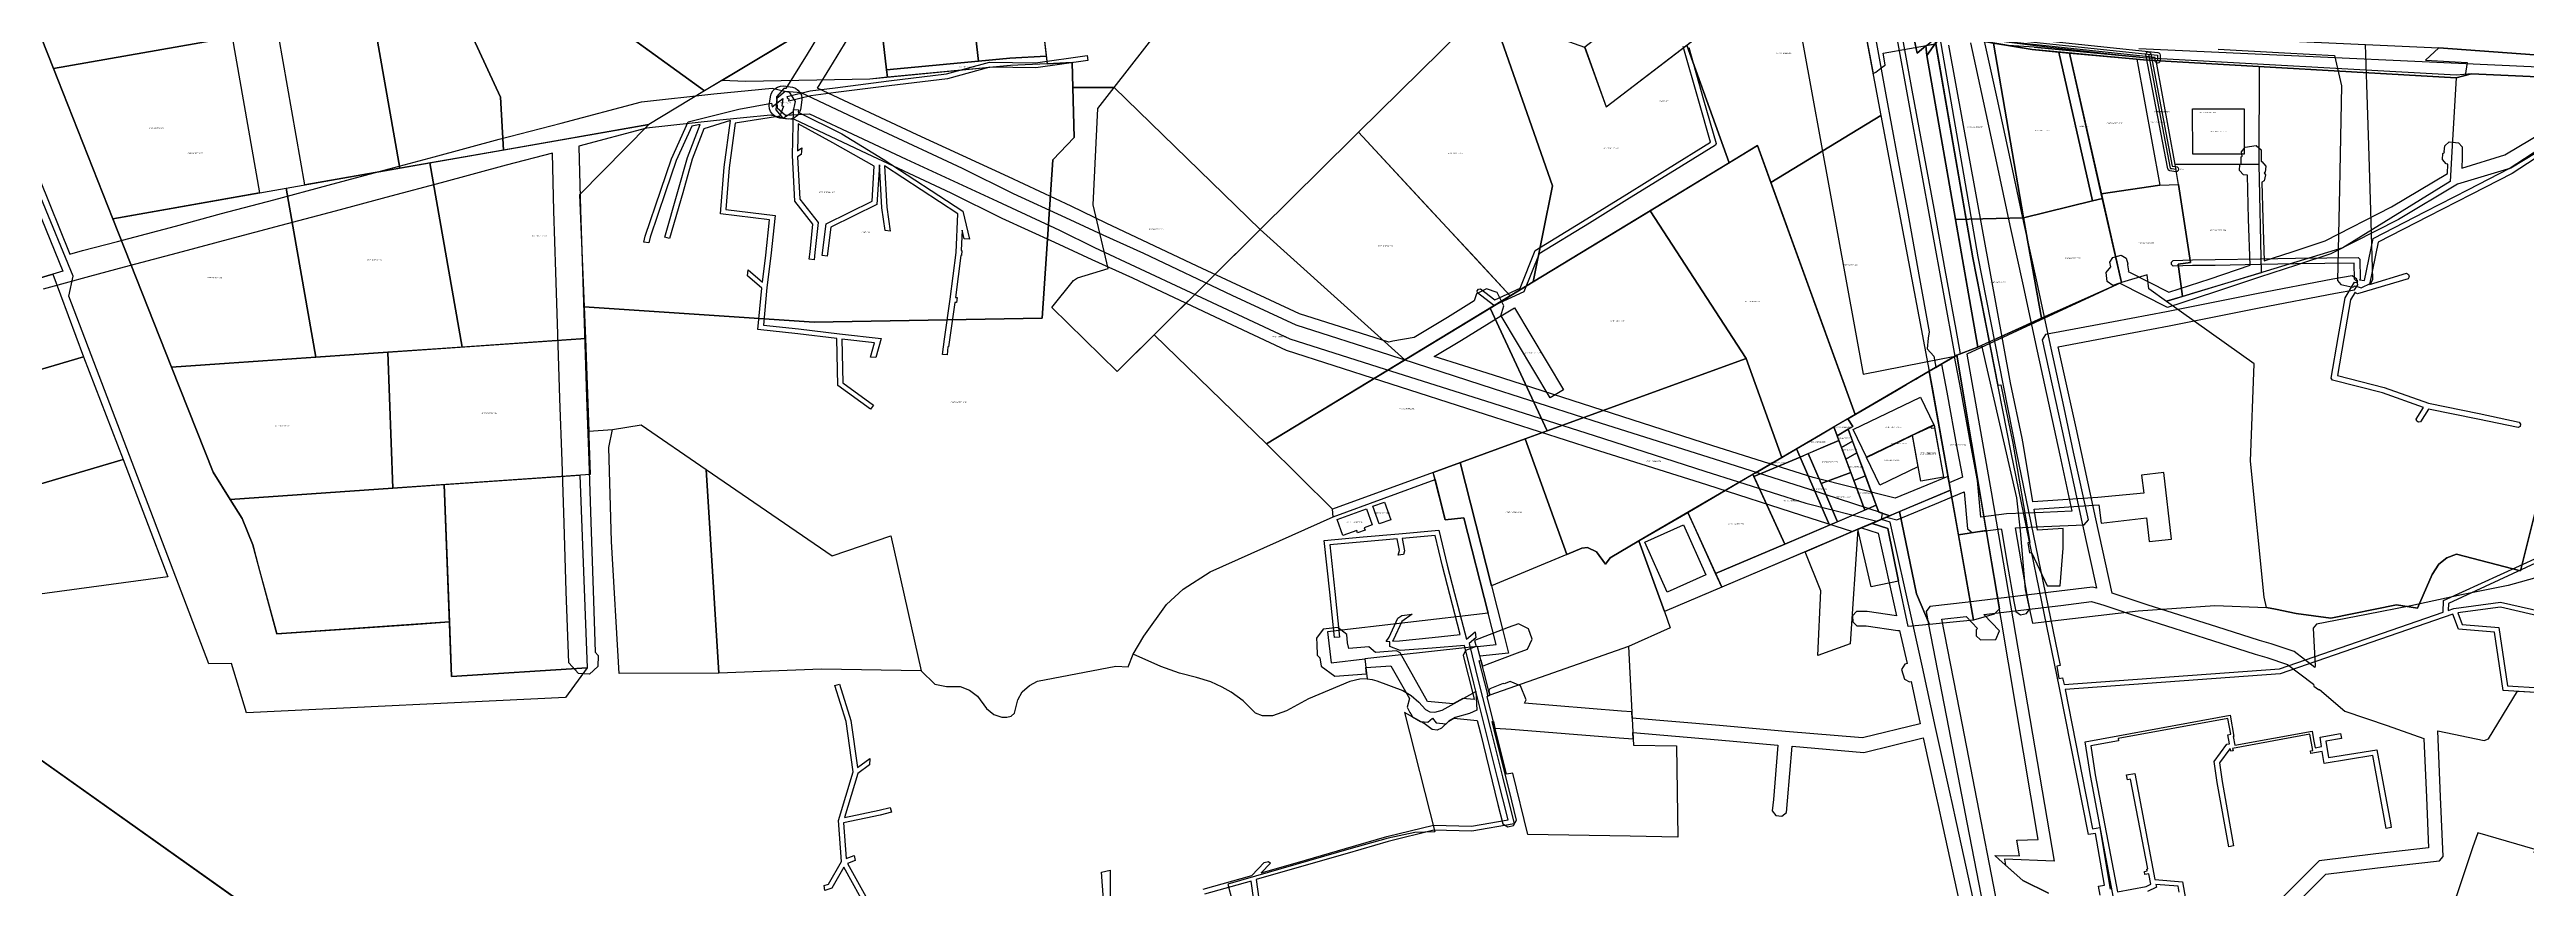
# Model space of a CAD drawing. Extents: x 896 to 2274771, y 652 to 548028.
# Drawn here: x 2232890 to 2234870, y 432565 to 433235 of the extents above; entities that cross this region are included whole.
import ezdxf
from ezdxf.enums import TextEntityAlignment as Align

# ---------------------------------------------------------------- set-up
doc = ezdxf.new("R2010")
doc.units = 0
doc.header["$MEASUREMENT"] = 0
for name, color, linetype in [('B', 254, 'CONTINUOUS'), ('C', 134, 'CONTINUOUS'), ('D', 1, 'CONTINUOUS'), ('INHABITED', 14, 'CONTINUOUS'), ('LABELS', 254, 'CONTINUOUS'), ('P', 94, 'CONTINUOUS'), ('T', 1, 'CONTINUOUS'), ('Z', 30, 'CONTINUOUS')]:
    doc.layers.add(name, color=color, linetype=linetype)

msp = doc.modelspace()

# ---------------------------------------------------------------- linework, layer by layer
at = {"layer": 'B', "linetype": 'Continuous'}
msp.add_lwpolyline([(2234799.76, 433236.63), (2234789.06, 433226.76), (2234822.31, 433224.94), (2234820.83, 433214.57), (2234813.53, 433212.57), (2234810.41, 433158.23), (2234808.77, 433129.84), (2234723.12, 433076.61), (2234582.04, 433033.94), (2234568.02, 433043.94), (2234566.62, 433055.26), (2234546.03, 433049.13), (2234422.47, 432991.62), (2234441.82, 432881.7), (2234492.31, 432586.35), (2234452.64, 432587.86), (2234453.42, 432583.24), (2234467.19, 432571.01), (2234487.8, 432560.89)], dxfattribs=at)
at = {"layer": 'C', "linetype": 'Continuous'}
msp.add_lwpolyline([(2233345.27, 432736.39), (2233339.03, 432841.92), (2233336.94, 432917.2), (2233340.07, 432931.59), (2233362.97, 432935.1), (2233414.7, 432899.62), (2233424.88, 432736.78)], close=True, dxfattribs=at)
at = {"layer": 'D', "linetype": 'Continuous'}
for points in [[(2234603.04, 433151.58), (2234602.95, 433187.8), (2234644.15, 433187.92), (2234644.23, 433151.67)], [(2234050.31, 433022.4), (2234060.99, 433028.79), (2234100.21, 432963.18), (2234089.53, 432956.8)], [(2234331.68, 432931.5), (2234385.53, 432957.28), (2234396.11, 432935.18), (2234342.26, 432909.4)], [(2234342.36, 432909.2), (2234378.79, 432926.72), (2234383.31, 432901.71), (2234352.97, 432887.12)], [(2234379.09, 432926.87), (2234396.3, 432935.03), (2234403.72, 432893.44), (2234385.64, 432890.22)], [(2234379.09, 432926.87), (2234393.62, 432933.76), (2234393.86, 432932.43), (2234396.67, 432932.93), (2234403.72, 432893.44), (2234385.64, 432890.22)], [(2233919.14, 432859.52), (2233942.67, 432867.97), (2233947.22, 432855.31), (2233940.8, 432853.01), (2233941.48, 432851.13), (2233935.55, 432849), (2233934.87, 432850.88), (2233923.69, 432846.86)], [(2233947.67, 432870.07), (2233957.08, 432873.44), (2233962.15, 432859.32), (2233952.73, 432855.95)], [(2234164.97, 432841.45), (2234195.94, 432855.4), (2234213.98, 432815.35), (2234183.01, 432801.4)]]:
    msp.add_lwpolyline(points, close=True, dxfattribs=at)
at = {"layer": 'INHABITED', "linetype": 'Continuous'}
for points in [[(2234375.49, 433266.02), (2234382.72, 433232.3), (2234389.78, 433238.13), (2234390.62, 433230.56), (2234431.15, 432997.43), (2234414.49, 432990.93), (2234392.45, 432978.04), (2234409.35, 432883.07), (2234335.47, 432851.7), (2234293.34, 432833.82), (2234256.63, 432818.25), (2234180.74, 432786.03), (2234185.46, 432772.99), (2234152.01, 432758.14), (2234155.92, 432679.11), (2234190.3, 432678.47), (2234191.6, 432605.53), (2234153.34, 432606.25), (2234071.47, 432607.78), (2234059.63, 432656.61), (2234054.43, 432655.83), (2234039.07, 432718.04), (2234041.23, 432719.07), (2234031.32, 432758.05), (2234021.29, 432756.93), (2233941.41, 432748.02), (2233943.17, 432732.25), (2233947.13, 432731.69), (2233950.97, 432730.59), (2233971.55, 432722.85), (2233978.4, 432718.73), (2233984.38, 432713.44), (2233989.83, 432707.58), (2233993.34, 432705.77), (2233997.31, 432705.54), (2234003.06, 432707.18), (2234030.14, 432722.13), (2234030.93, 432707.18), (2234025.07, 432704.52), (2234013.55, 432701.17), (2234008.32, 432698.26), (2234002.66, 432692.65), (2233998.99, 432691.16), (2233995.08, 432691.76), (2233988.7, 432696.51), (2233973.05, 432705.23), (2233997.17, 432609.93), (2233981.34, 432609.42), (2233959.94, 432604.65), (2233928.61, 432596.06), (2233831.7, 432567.9), (2233835.21, 432554.79)], [(2234948.89, 433225.7), (2234799.77, 433236.63)]]:
    msp.add_lwpolyline(points, dxfattribs=at)
at = {"layer": 'P', "linetype": 'Continuous'}
for points in [[(2234309.08, 433380.26), (2234253.89, 433342.7), (2234117.02, 433237.04), (2234134.12, 433189.45), (2234318.36, 433330.58)], [(2233416.02, 433373.3), (2233449.8, 433349.04), (2233453.78, 433346.2), (2233493.03, 433359.79), (2233525.24, 433261.11), (2233495.69, 433251.67), (2233413.6, 433202.21), (2233366.33, 433236.47), (2233334.33, 433259.66), (2233394.45, 433341.44)], [(2232893.03, 433220.07), (2232849.47, 433330.09), (2232950.92, 433337.13), (2233018.94, 433341.84), (2233035.93, 433245.17)], [(2233094.08, 433127.01), (2233055.88, 433344.41), (2233133.2, 433349.76), (2233169.99, 433140.34)], [(2233133.2, 433349.76), (2233203.32, 433354.63), (2233230.18, 433335.14), (2233211.71, 433280.99), (2233250.34, 433197.15), (2233252.79, 433154.88), (2233169.99, 433140.34)], [(2233745.09, 433340.07), (2233685.66, 433302.35), (2233679.91, 433288.42), (2233687.32, 433223.9), (2233707.47, 433224.89), (2233707.95, 433204.9), (2233740.96, 433204.95), (2233788.06, 433265.35), (2233799.01, 433272.07)], [(2233230.18, 433335.14), (2233249.12, 433321.42), (2233413.6, 433202.21), (2233368.89, 433175.27), (2233252.79, 433154.88), (2233250.34, 433197.15), (2233211.71, 433280.99)], [(2233624.73, 433292.88), (2233661.06, 433304.49), (2233697.3, 433330.24), (2233699.61, 433311.21), (2233685.66, 433302.35), (2233679.91, 433288.42), (2233686.64, 433229.86), (2233657.47, 433228.45), (2233632.4, 433226.07)], [(2234198.55, 433238.81), (2234318.37, 433330.57), (2234324.97, 433335.64), (2234353.87, 433182.49), (2234265.84, 433129.01), (2234255.16, 433158.49), (2234232.59, 433144.79)], [(2233553.1, 433270), (2233598.18, 433284.4), (2233624.73, 433292.88), (2233632.4, 433226.07), (2233558.94, 433219.08)], [(2233427.42, 433210.54), (2233495.69, 433251.67), (2233541.17, 433266.19), (2233553.1, 433270), (2233558.94, 433219.08), (2233559.64, 433213.05), (2233545.7, 433211.71), (2233446.59, 433209.76)], [(2233936.19, 433169.11), (2234034.98, 433266.35), (2234043.44, 433263.32), (2234091.17, 433126.41), (2234075.76, 433049.51), (2234057.55, 433038.45), (2234029.46, 433068.67), (2233992.32, 433108.68)], [(2234043.44, 433263.32), (2234117.01, 433237.04), (2234134.12, 433189.45), (2234198.55, 433238.81), (2234232.59, 433144.79), (2234075.76, 433049.51), (2234091.17, 433126.41)], [(2232940.55, 433100.04), (2232893.03, 433220.07), (2233035.93, 433245.17), (2233057.8, 433120.64)], [(2234390.2, 433238.47), (2234402.02, 433248.22), (2234475.18, 433238.83), (2234560.41, 433229.23), (2234476.28, 433237.1), (2234455.8, 433238.42), (2234402.56, 433247.43), (2234397.08, 433239.68)], [(2234390.62, 433230.56), (2234402.56, 433247.43), (2234443.91, 433240.43), (2234467.81, 433100.69), (2234413.43, 433099.43)], [(2233427.42, 433210.54), (2233413.6, 433202.21), (2233368.89, 433175.27), (2233313.45, 433119.01), (2233317.25, 433029.67), (2233501.08, 433017.2), (2233683.41, 433020.49), (2233691.99, 433147.19), (2233708.91, 433164.84), (2233707.95, 433204.9), (2233707.47, 433224.89), (2233687.32, 433223.9), (2233657.98, 433222.47), (2233545.7, 433211.71), (2233446.59, 433209.76)], [(2233559.64, 433213.05), (2233558.94, 433219.08), (2233632.4, 433226.07), (2233657.47, 433228.45), (2233686.64, 433229.86), (2233687.32, 433223.9), (2233657.98, 433222.47)], [(2234443.91, 433240.43), (2234474.76, 433235.21), (2234496.07, 433233.24), (2234523.02, 433114.29), (2234467.81, 433100.69)], [(2234496.07, 433233.24), (2234504.45, 433232.47), (2234530.81, 433116.21), (2234523.02, 433114.29)], [(2234504.45, 433232.47), (2234558.36, 433227.51), (2234576.66, 433126.92), (2234529.96, 433120.01)], [(2234558.36, 433227.51), (2234576.66, 433126.92), (2234591.54, 433127.27), (2234589.8, 433138.46), (2234588.9, 433143.45), (2234573.81, 433226.4), (2234571.86, 433226.51), (2234563.74, 433227.01)], [(2234573.81, 433226.4), (2234656.22, 433221.64), (2234656, 433144.67), (2234656, 433143.6), (2234588.9, 433143.45)], [(2233772.97, 433007.29), (2233743.39, 432977.96), (2233691.01, 433028.96), (2233708.37, 433050.7), (2233711.76, 433052.83), (2233736.03, 433060.29), (2233724.11, 433110.98), (2233728.01, 433188.22), (2233740.96, 433204.95), (2233707.95, 433204.9), (2233708.91, 433164.84), (2233691.99, 433147.19), (2233683.41, 433020.49), (2233501.08, 433017.2), (2233317.25, 433029.67), (2233318.33, 433004.21), (2233320.92, 432930.11), (2233340.07, 432931.59), (2233362.97, 432935.1), (2233414.7, 432899.62), (2233515.56, 432830.45), (2233562.39, 432846.58), (2233586.73, 432738.59), (2233597.66, 432727.92), (2233607.04, 432726.08), (2233617.83, 432725.93), (2233625.4, 432723.23), (2233631.61, 432718.25), (2233638.8, 432708.51), (2233644.89, 432703.65), (2233651.24, 432701.56), (2233655.04, 432701.44), (2233658.65, 432702.38), (2233661.19, 432704.78), (2233663.86, 432715.4), (2233667.3, 432721.69), (2233673.15, 432726.79), (2233679.63, 432730.41), (2233742.25, 432742.38), (2233752.17, 432741.69), (2233756.02, 432751.75), (2233764.75, 432766.2), (2233782.79, 432791.56), (2233795.97, 432803.97), (2233817.72, 432817.63), (2233915.86, 432861.65), (2233915.38, 432867.84), (2233862.61, 432920.01)], [(2233740.96, 433204.95), (2233857.7, 433091.31), (2233743.39, 432977.96), (2233691.01, 433028.96), (2233708.37, 433050.7), (2233711.76, 433052.83), (2233736.03, 433060.29), (2233724.11, 433110.98), (2233728.01, 433188.22)], [(2232733.55, 433153.24), (2232742.97, 433156.61), (2232845.43, 433193.13), (2232900.7, 433058.01), (2232892.49, 433055.59), (2232777, 433021.52)], [(2234265.84, 433129.01), (2234353.87, 433182.49), (2234392.45, 432978.04), (2234333.16, 432943.4)], [(2233193.99, 433144.56), (2233368.89, 433175.27), (2233313.45, 433119.01), (2233318.33, 433004.21), (2233219.85, 432997.38)], [(2233857.7, 433091.31), (2233931.59, 433164.57), (2233936.19, 433169.11), (2234057.55, 433038.45), (2233973.2, 432987.2)], [(2233102.96, 432989.28), (2233079.23, 433124.4), (2233193.99, 433144.56), (2233219.85, 432997.38), (2233160.27, 432993.24)], [(2234169.29, 433106.33), (2234255.16, 433158.49), (2234333.16, 432943.4), (2234274.63, 432909.18), (2234246.03, 432988.19)], [(2234588.9, 433143.45), (2234656, 433143.6), (2234657.75, 433056.84), (2234604.49, 433040.73), (2234594.8, 433037.8), (2234591.33, 433063.67), (2234601.18, 433065.1), (2234591.54, 433127.27), (2234589.8, 433138.46)], [(2232987.57, 432981.27), (2232940.55, 433100.04), (2233079.23, 433124.4), (2233102.96, 432989.28)], [(2234529.96, 433120.01), (2234576.66, 433126.92), (2234591.54, 433127.27), (2234601.18, 433065.1), (2234591.33, 433063.67), (2234594.8, 433037.8), (2234582.14, 433033.97), (2234582.07, 433033.95), (2234582.04, 433033.96), (2234568.02, 433043.95), (2234566.63, 433055.27), (2234546.03, 433049.13)], [(2234041.38, 433028.62), (2234075.76, 433049.51), (2234169.29, 433106.33), (2234246.03, 432988.19), (2234087.14, 432930.36)], [(2234467.81, 433100.69), (2234523.02, 433114.29), (2234530.81, 433116.21), (2234546.03, 433049.13), (2234482.21, 433020.41)], [(2233772.97, 433007.29), (2233857.7, 433091.31), (2233973.2, 432987.2), (2233862.61, 432920.01)], [(2234413.43, 433099.43), (2234467.81, 433100.69), (2234482.21, 433020.41), (2234431.15, 432997.43)], [(2232610.55, 433029.78), (2232623.2, 433028.32), (2232635.44, 432968.71), (2232781.59, 433007.6), (2232776.99, 433021.52), (2232892.49, 433055.59), (2232917.05, 432989.52), (2232734.55, 432935.71), (2232726.65, 432956.14), (2232648.53, 432910.03)], [(2233862.61, 432920.01), (2234041.38, 433028.62), (2234087.14, 432930.36), (2234069.44, 432923.91), (2233995.96, 432897.16), (2233915.38, 432867.84)], [(2233164.44, 432884.59), (2233160.26, 432993.24), (2233318.32, 433004.21), (2233322.12, 432895.54)], [(2232734.55, 432935.71), (2232917.05, 432989.52), (2232948.74, 432907.53), (2232844.84, 432876.89), (2232754.02, 432850.11), (2232750.49, 432870.58), (2232741.1, 432918.76)], [(2232987.57, 432981.27), (2233160.27, 432993.24), (2233164.43, 432884.59), (2233034.41, 432875.58), (2233020.8, 432897.31)], [(2234069.44, 432923.91), (2234087.14, 432930.36), (2234246.03, 432988.19), (2234274.63, 432909.18), (2234160.34, 432842.38), (2234137.4, 432828.97), (2234133.56, 432823.83), (2234126.53, 432833.64), (2234119.2, 432837.25), (2234114.64, 432836.61), (2234102.89, 432831.5)], [(2234392.45, 432978.04), (2234414.49, 432990.93), (2234438.05, 432850.63), (2234415.74, 432847.17), (2234409.35, 432883.07)], [(2234327.48, 432940.06), (2234366.31, 432962.76), (2234374.18, 432967.36), (2234381.83, 432971.83), (2234384.65, 432973.48), (2234392.45, 432978.04), (2234395.22, 432962.46), (2234409.35, 432883.07), (2234360.99, 432862.53), (2234352.13, 432865.38), (2234350.07, 432870.95), (2234329.48, 432926.59), (2234327.6, 432931.67), (2234331.25, 432933.81)], [(2234286.23, 432915.96), (2234305.47, 432927.2), (2234316.27, 432933.51), (2234318.84, 432926.55), (2234320.27, 432922.68), (2234309.6, 432918.15), (2234289.19, 432909.48)], [(2234318.84, 432926.55), (2234316.27, 432933.51), (2234325.04, 432938.64), (2234327.47, 432940.06), (2234331.25, 432933.81), (2234327.6, 432931.67)], [(2234318.84, 432926.55), (2234327.6, 432931.67), (2234331.09, 432922.3), (2234322.33, 432917.18)], [(2232754.02, 432850.11), (2232844.84, 432876.89), (2232948.74, 432907.53), (2232984.43, 432813.83), (2232862.54, 432797.25), (2232803.34, 432789.21), (2232819.92, 432706.43), (2232779.35, 432703.11)], [(2233995.96, 432897.16), (2234017.52, 432905.01), (2234042.58, 432806.48), (2234051.67, 432770.78), (2234056.24, 432752.78), (2234033.31, 432750.22), (2234031.32, 432758.05), (2234046.23, 432759.71), (2234020.53, 432860.89), (2234005.6, 432859.21)], [(2234017.52, 432905.01), (2234069.44, 432923.91), (2234102.89, 432831.5), (2234042.58, 432806.48)], [(2234251.52, 432895.67), (2234253.71, 432896.95), (2234286.23, 432915.96), (2234289.19, 432909.48), (2234252.35, 432893.84)], [(2234252.35, 432893.84), (2234289.19, 432909.48), (2234312.61, 432855.04), (2234276.95, 432839.9)], [(2234312.61, 432855.04), (2234289.19, 432909.48), (2234295.63, 432912.22), (2234305.93, 432888.28), (2234319.05, 432857.78), (2234313.78, 432855.54)], [(2234295.63, 432912.22), (2234309.6, 432918.15), (2234320.27, 432922.68), (2234322.33, 432917.18), (2234325.79, 432907.79), (2234329.74, 432897.09), (2234305.93, 432888.28)], [(2234322.33, 432917.18), (2234331.09, 432922.3), (2234334.56, 432912.91), (2234325.79, 432907.79)], [(2234325.79, 432907.79), (2234334.56, 432912.91), (2234341.39, 432894.42), (2234332.11, 432890.69)], [(2233071.65, 432768.03), (2233052.36, 432839.24), (2233044.02, 432860.24), (2233034.41, 432875.58), (2233164.43, 432884.59), (2233205.52, 432887.45), (2233209.72, 432777.61)], [(2233211.39, 432733.91), (2233205.52, 432887.45), (2233313.91, 432894.97), (2233319.66, 432740.95)], [(2233424.88, 432736.78), (2233414.7, 432899.62), (2233515.56, 432830.45), (2233562.39, 432846.58), (2233586.73, 432738.59), (2233506.99, 432739.97)], [(2233756.02, 432751.75), (2233764.75, 432766.2), (2233782.79, 432791.56), (2233795.97, 432803.97), (2233817.72, 432817.63), (2233915.86, 432861.65), (2233997.39, 432891.54), (2234005.6, 432859.21), (2234020.53, 432860.89), (2234039.86, 432784.79), (2233911.58, 432769.76), (2233914.34, 432745.01), (2233941.41, 432748.02), (2233943.16, 432732.24), (2233937.18, 432731.96), (2233929.4, 432730.15), (2233896.21, 432716.25), (2233878.78, 432706.45), (2233867.49, 432702.51), (2233859.54, 432702.58), (2233853.99, 432704.79), (2233844.08, 432714.61), (2233834.33, 432721.59), (2233827.38, 432725.55), (2233818.26, 432729.63), (2233806.81, 432733.21), (2233793.28, 432736.78), (2233778.16, 432741.99)], [(2234221.7, 432816.45), (2234204.46, 432854.26), (2234199.45, 432865.24), (2234251.52, 432895.67), (2234276.95, 432839.9)], [(2234305.93, 432888.28), (2234329.74, 432897.09), (2234332.11, 432890.69), (2234340.86, 432867.04), (2234319.05, 432857.78)], [(2234340.86, 432867.04), (2234332.11, 432890.69), (2234341.39, 432894.42), (2234350.07, 432870.95)], [(2234160.34, 432842.38), (2234199.45, 432865.24), (2234226.68, 432805.53), (2234180.74, 432786.03)], [(2234221.7, 432816.45), (2234276.95, 432839.9), (2234350.07, 432870.95), (2234352.13, 432865.38), (2234360.99, 432862.53), (2234346.65, 432856.45), (2234332.42, 432850.41), (2234281.93, 432828.98), (2234226.68, 432805.53)], [(2234346.69, 432856.46), (2234368.71, 432865.81), (2234382.29, 432800.21), (2234392.54, 432775.6), (2234375.46, 432773.9), (2234367.97, 432810.19), (2234359.22, 432852.48)], [(2234368.71, 432865.81), (2234409.35, 432883.07), (2234427.58, 432780.6), (2234427.85, 432779.11), (2234392.54, 432775.6), (2234382.29, 432800.21)], [(2234293.34, 432833.82), (2234335.47, 432851.7), (2234329.15, 432760.15), (2234303.27, 432750.74), (2234305.71, 432802.4)], [(2234335.47, 432851.7), (2234346.69, 432856.46), (2234359.22, 432852.48), (2234367.97, 432810.19), (2234346.11, 432805.67)], [(2234415.74, 432847.17), (2234438.05, 432850.63), (2234448.53, 432788.25), (2234444.24, 432783.74), (2234427.85, 432779.11)]]:
    msp.add_lwpolyline(points, close=True, dxfattribs=at)
msp.add_lwpolyline([(2232849.47, 433330.09), (2232893.03, 433220.07), (2232896.48, 433211.33), (2232940.55, 433100.04), (2232987.57, 432981.27), (2233020.8, 432897.31), (2233034.41, 432875.58), (2233044.02, 432860.24), (2233052.36, 432839.24), (2233057.13, 432821.61), (2233071.65, 432768.03), (2233177.2, 432775.35), (2233209.72, 432777.61), (2233211.39, 432733.91), (2233319.66, 432740.96), (2233302.27, 432717.15), (2233047.4, 432704.85), (2233035.45, 432744.33), (2233017.42, 432744.08), (2232905.44, 433037.99), (2232908.77, 433054.14), (2232857.29, 433179.96)], dxfattribs=at)
at = {"layer": 'T', "linetype": 'Continuous'}
for points in [[(2234398.81, 433249.91), (2234460.84, 433242.82), (2234574.97, 433230.83), (2234574.99, 433226.33)], [(2234567.62, 433231.55), (2234585.01, 433140.3), (2234589.57, 433139.62)]]:
    msp.add_lwpolyline(points, dxfattribs=at)
msp.add_circle((2234589.57, 433139.62), 0.03, dxfattribs=at)
at = {"layer": 'Z', "linetype": 'Continuous'}
for points in [[(2228883.67, 435504.94), (2245195.5, 423932.21)], [(2228883.67, 435504.94), (2245195.5, 423932.21)], [(2228883.67, 435504.94), (2245194.76, 423931.95)], [(2234324.97, 433335.64), (2234347.51, 433216.18), (2234349.67, 433217.22), (2234355.08, 433221.33), (2234357.16, 433222.83), (2234356.09, 433229.44), (2234355.57, 433232.38), (2234397.64, 433239.78), (2234427.21, 433068.81), (2234447.31, 432966.82), (2234449.64, 432967.17), (2234459.33, 432920.58), (2234472.79, 432841.1), (2234471.2, 432840.84), (2234472.49, 432832.94), (2234474.13, 432833.21), (2234486.71, 432806.59), (2234497.14, 432806.62), (2234499.6, 432836.64), (2234499.58, 432852.31), (2234479.01, 432851.07), (2234476.23, 432867.77), (2234527.87, 432871.14), (2234529.86, 432856.61), (2234566.04, 432860.88), (2234568.33, 432842.02), (2234586.14, 432843.93), (2234580.02, 432897.01), (2234562.13, 432894.91), (2234563.91, 432880.63), (2234527.09, 432877.09), (2234475.25, 432873.69), (2234467.75, 432918.74), (2234466.76, 432924.66), (2234457.46, 432968.91), (2234408.15, 433238.82)], [(2233517.27, 433267.54), (2233495.46, 433231.56), (2233478.52, 433204.17), (2233476.9, 433204.07), (2233471.03, 433197.44), (2233471.56, 433188.59), (2233478.19, 433182.71), (2233497.32, 433183.86), (2233574.56, 433147.7), (2233647.52, 433114.03), (2233697.37, 433090.8), (2233725.25, 433077.05), (2233798.3, 433042.76), (2233881.28, 433004.11), (2233957.45, 432979.75), (2234037.65, 432954.43), (2234124.51, 432926.63), (2234212.99, 432898.11), (2234293.76, 432872.51), (2234350.62, 432858.13), (2234358.24, 432861.37), (2234366.58, 432859.26), (2234396.84, 432871.82), (2234420.43, 432881.66), (2234423.07, 432852.14), (2234426.85, 432849.1), (2234450.01, 432852.09), (2234450.15, 432851.33), (2234455.06, 432822.84), (2234460.05, 432794.07), (2234461.52, 432786.1), (2234465.41, 432783.43), (2234470.06, 432784.29), (2234472.73, 432788.18), (2234471.27, 432796.08), (2234466.29, 432824.78), (2234461.43, 432853), (2234484.05, 432853.85), (2234516.35, 432855.17), (2234519.6, 432859.37), (2234507.84, 432913.48), (2234500.3, 432948.94), (2234488.5, 433002.71), (2234478.62, 433048.75), (2234468.01, 433097.07), (2234457.26, 433147.05), (2234446.61, 433196.45), (2234436.65, 433242.05)], [(2234931.3, 433210.96), (2234825.93, 433215.96), (2234813.53, 433212.57), (2234571.86, 433226.51), (2234563.74, 433227.01), (2234474.76, 433235.21), (2234402.56, 433247.43), (2234390.62, 433230.56), (2234389.78, 433238.13), (2234382.72, 433232.3), (2234375.49, 433266.02), (2234388.43, 433259.84), (2234443.39, 433253.36), (2234482.48, 433251.5), (2234554.17, 433248.09), (2234676.56, 433242.24), (2234799.77, 433236.63), (2234948.89, 433225.7)], [(2234529, 432559.3), (2234527.78, 432566.49), (2234532.5, 432567.26), (2234525.38, 432608.64), (2234519.62, 432607.71), (2234496.59, 432724.99), (2234457.91, 432913), (2234427.21, 433068.81), (2234392.15, 433271.55)], [(2234396.09, 433272.25), (2234431.15, 433069.54), (2234461.83, 432913.78), (2234497.04, 432742.72), (2234494.45, 432742.31), (2234496.01, 432732.41), (2234499.06, 432732.89), (2234500.17, 432727.5), (2234672.38, 432740.24), (2234803.09, 432785.41), (2234803.51, 432794.88), (2234909.66, 432843.32)], [(2234349.17, 433245.88), (2234357.83, 433198.98), (2234366.83, 433150.12), (2234375.31, 433104.37), (2234384.13, 433055.22), (2234392.47, 433009.55), (2234391.56, 433004.53), (2234390.9, 432996.06), (2234396.04, 432990.06), (2234397.66, 432981.25), (2234397.79, 432981.16), (2234402.28, 432983.79), (2234406.4, 432961.32), (2234414.73, 432915.44), (2234418.94, 432893.4), (2234408.3, 432888.96), (2234407.41, 432894), (2234390.54, 432886.96), (2234365.32, 432876.49), (2234299.62, 432893.1), (2234219.5, 432918.49), (2234131.06, 432947), (2234044.13, 432974.83), (2233996.83, 432989.76), (2234018.46, 433002.89), (2234050.06, 433022.37), (2234052.34, 433030.35), (2234046.98, 433041.13), (2234038.58, 433043.95), (2234030.64, 433040.01), (2234028.75, 433034.37), (2234007.29, 433021.14), (2233980.64, 433004.96), (2233963.61, 433002.22), (2233960.6, 433001.21), (2233889.08, 433024.08), (2233807.37, 433062.15), (2233734.54, 433096.33), (2233706.63, 433110.1), (2233656.53, 433133.44), (2233583.58, 433167.11), (2233503.85, 433204.44), (2233513.71, 433220.38), (2233531.19, 433249.21)], [(2234425.31, 433240.51), (2234435.47, 433194.04), (2234446.11, 433144.65), (2234456.87, 433094.65), (2234467.47, 433046.34), (2234477.36, 433000.29), (2234489.16, 432946.54), (2234496.7, 432911.08), (2234506.45, 432866.17), (2234483.6, 432865.24), (2234454.22, 432864.13), (2234433.68, 432861.48), (2234431.06, 432890.71), (2234425.93, 432917.53), (2234417.62, 432963.37), (2234412.75, 432989.91), (2234414.49, 432990.93), (2234417.43, 432992.08), (2234413.87, 433011.49), (2234405.19, 433059.03), (2234396.37, 433108.21), (2234387.87, 433154.01), (2234378.88, 433202.86), (2234370.21, 433249.79)], [(2234885.64, 432900.66), (2234864.95, 432818.43), (2234813.84, 432831.96), (2234806.07, 432828.93), (2234799.78, 432823.9), (2234794.33, 432815.52), (2234782.65, 432788.61), (2234766.02, 432791.21), (2234713.41, 432780.75), (2234685.83, 432784.28), (2234669.27, 432787.74), (2234662.04, 432789.24), (2234660.24, 432797.53), (2234649.27, 432906.06), (2234652.15, 432984), (2234582.04, 433033.96), (2234568.02, 433043.95), (2234566.63, 433055.27), (2234546.03, 433049.13), (2234431.15, 432997.43), (2234390.62, 433230.56), (2234402.56, 433247.43), (2234474.76, 433235.21), (2234563.74, 433227.01), (2234571.86, 433226.51), (2234813.53, 433212.57), (2234825.93, 433215.96), (2234931.3, 433210.96)], [(2234200.18, 433236.78), (2234212.03, 433195.01), (2234222.09, 433160.1), (2234221.6, 433158.84), (2234185.32, 433136.38), (2234152.74, 433116.35), (2234120.81, 433096.58), (2234080.61, 433071.99), (2234068.47, 433041.66), (2234045.23, 433030.77), (2234044.11, 433030.9), (2234031.32, 433040.83), (2234031.11, 433042.47), (2234032.13, 433043.78), (2234033.77, 433043.99), (2234045.15, 433035.15), (2234065.34, 433044.61), (2234077.39, 433074.71), (2234118.71, 433099.98), (2234150.64, 433119.75), (2234183.22, 433139.79), (2234217.64, 433161.09), (2234208.19, 433193.91), (2234195.76, 433237.72)], [(2234476.28, 433237.1), (2234563.39, 433228.95), (2234813.68, 433214.97), (2234825.89, 433216), (2234931.3, 433210.96)], [(2234931.55, 433218.83), (2234559.83, 433235.89)], [(2234623.43, 433235.55), (2234676.32, 433232.7), (2234716.44, 433230.6), (2234722, 433206.38), (2234720.27, 433123.9), (2234718.81, 433050.57), (2234721.31, 433047.38), (2234730.91, 433045.2), (2234732.78, 433046.37), (2234737.65, 433044.74), (2234745.39, 433048.57), (2234747.11, 433051.44), (2234745.38, 433106.58), (2234743.81, 433158.5), (2234742.32, 433207.37), (2234741, 433239.31)], [(2232882.01, 433132), (2232906.16, 433071.67), (2232916.38, 433074.52), (2232944.3, 433081.85), (2232990.55, 433094.09), (2233027.34, 433104.1), (2233069.32, 433115.23), (2233112.74, 433126.84), (2233157.35, 433138.7), (2233197.48, 433149.48), (2233249.41, 433163.58), (2233298.82, 433176.3), (2233363.1, 433193.54), (2233420.91, 433199.8), (2233467.5, 433204.36), (2233481.21, 433201.31), (2233485.96, 433193.83), (2233484.04, 433185.18), (2233476.56, 433180.42), (2233466.19, 433182.73), (2233423.11, 433178.51), (2233367.05, 433172.44), (2233313.1, 433157.97), (2233313.16, 433157.43), (2233314.42, 433107), (2233315.97, 433057.89), (2233317.65, 433008.35), (2233319.22, 432956.96), (2233320.99, 432906.78), (2233322.62, 432857.34), (2233324.42, 432802.66), (2233326.16, 432753.45), (2233328.62, 432750.76), (2233328.23, 432741.91), (2233321.69, 432735.92), (2233312.83, 432736.31), (2233305.05, 432744.82), (2233303.03, 432801.93), (2233301.23, 432856.64), (2233299.61, 432906.05), (2233297.83, 432956.25), (2233296.26, 433007.66), (2233294.59, 433057.19), (2233293.03, 433106.4), (2233291.87, 433152.41), (2233254.89, 433142.89), (2233203.06, 433128.82), (2233162.87, 433118.03), (2233118.26, 433106.16), (2233074.82, 433094.55), (2233032.89, 433083.44), (2232996.1, 433073.42), (2232949.76, 433061.16), (2232921.98, 433053.86), (2232902.46, 433048.42), (2232884.86, 433043.71)], [(2234433.44, 432529.74), (2234414.11, 432617.38), (2234410.74, 432633.38), (2234409.46, 432639.16), (2234397.47, 432693.22), (2234387.05, 432741.39), (2234378.95, 432777.42), (2234361.23, 432857.37), (2234354.19, 432859.65), (2234355.14, 432864.58), (2234296.98, 432883.43), (2234220.8, 432907.88), (2234130.36, 432936.42), (2234044.06, 432964.08), (2233961.2, 432990.89), (2233886.32, 433014.87), (2233835.32, 433038.72), (2233764.53, 433072.17), (2233732.03, 433086.8), (2233702.28, 433100.61), (2233660.36, 433119.84), (2233619.69, 433140.06), (2233552.36, 433171.64), (2233490.79, 433200.58), (2233478.01, 433201.7), (2233471.23, 433196), (2233470.45, 433187.17), (2233476.15, 433180.38), (2233485.14, 433179.59), (2233543.27, 433152.27), (2233610.38, 433120.78), (2233651.14, 433100.52), (2233693.31, 433081.18), (2233723.13, 433067.34), (2233755.56, 433052.74), (2233826.22, 433019.35), (2233878.49, 432994.91), (2233954.64, 432970.52), (2234037.5, 432943.71), (2234123.88, 432916.02), (2234214.31, 432887.49), (2234290.41, 432863.06), (2234331.16, 432849.87), (2234338.18, 432852.85), (2234351.51, 432848.54), (2234366.13, 432782.6), (2234342.79, 432786.08), (2234334.37, 432785.86), (2234331.12, 432782.44), (2234331.24, 432777.72), (2234334.67, 432774.47), (2234342.1, 432774.66), (2234367.34, 432770.89), (2234368.76, 432770.79), (2234374.69, 432744.38), (2234372.81, 432743.93), (2234370.37, 432739.71), (2234372.61, 432731.96), (2234376.75, 432729.68), (2234377.85, 432730), (2234385.16, 432696.21), (2234339.18, 432684.87), (2234277.64, 432690.16), (2234224.69, 432694.74), (2234154.86, 432700.62), (2234154.61, 432705.66), (2234146.33, 432706.36), (2234069.05, 432712.63), (2234070.26, 432715.46), (2234065.74, 432726.62), (2234057.58, 432730.08), (2234052.68, 432728.1), (2234052, 432728.3), (2234041.2, 432724.04), (2234040.37, 432722.44), (2234041.23, 432719.07), (2234039.73, 432718.35), (2234039.29, 432720.79), (2234032.72, 432746.66), (2234034.08, 432747.18), (2234035.32, 432742.3), (2234039.32, 432743.82), (2234063.28, 432753), (2234071.31, 432755.86), (2234075.12, 432763.86), (2234072.16, 432772.21), (2234064.15, 432776.02), (2234055.87, 432773.08), (2234028.97, 432762.78), (2234030.3, 432757.94), (2234021.88, 432754.72), (2234019.88, 432750.87), (2234028.14, 432718.37), (2234028.65, 432715.56), (2234019.76, 432716.4), (2234011.99, 432712.11), (2233991.28, 432714.06), (2233969.57, 432752.86), (2233966.64, 432754.43), (2233949.82, 432753.15), (2233944.45, 432757.75), (2233928.56, 432756.54), (2233927.43, 432761.06), (2233926.78, 432767.64), (2233919.72, 432773.28), (2233907.98, 432771.79), (2233902.55, 432764.79), (2233902.85, 432759.95), (2233903.12, 432751.09), (2233905.44, 432748.91), (2233906.38, 432742.31), (2233917.19, 432734.21), (2233942.73, 432736.16), (2233942.18, 432741.13), (2233962.21, 432742.66), (2233976.93, 432716.36), (2233975.01, 432709.55), (2233977.15, 432705.22), (2233978.01, 432704.18), (2233979.41, 432701.69), (2233985.84, 432698.1), (2233991.63, 432697.56), (2233995.34, 432700.63), (2233998.41, 432696.92), (2234006.22, 432696.18), (2234008.32, 432698.26), (2234012.54, 432700.61), (2234031.12, 432698.86), (2234033.67, 432688.66), (2234047.69, 432631.77), (2234051.51, 432616.3), (2234055.56, 432613.87), (2234060.14, 432615), (2234062.58, 432619.04), (2234058.76, 432634.5), (2234044.73, 432691.4), (2234043.09, 432697.98), (2234044.04, 432697.93), (2234045.29, 432692.84), (2234058.37, 432692.03), (2234144.57, 432685.03), (2234155.67, 432684.09), (2234155.42, 432689.13), (2234223.72, 432683.39), (2234271.48, 432679.25), (2234267.87, 432635.65), (2234266.93, 432626.55), (2234269.92, 432622.88), (2234274.61, 432622.4), (2234278.27, 432625.38), (2234279.22, 432634.6), (2234282.84, 432678.27), (2234340.08, 432673.35), (2234387.6, 432685.07), (2234398.33, 432636.7), (2234399.6, 432630.97), (2234402.97, 432614.98), (2234422.31, 432527.28)], [(2234899.19, 433165.67), (2234857.2, 433140.51), (2234814.65, 433127.56), (2234767.47, 433099.44), (2234713.32, 433071.81), (2234686.11, 433062.81), (2234656.47, 433053.31), (2234620.49, 433041.21), (2234582.9, 433028.99), (2234544.46, 433048.51), (2234539.22, 433046.73), (2234534.59, 433049.71), (2234533.87, 433057), (2234537.53, 433061.43), (2234536.86, 433065.25), (2234539.2, 433068.97), (2234545.83, 433070.82), (2234549.94, 433068.51), (2234551.22, 433063.96), (2234550.78, 433063.18), (2234550.98, 433063.03), (2234551.7, 433058.36), (2234551.31, 433057.82), (2234583.85, 433041.29), (2234616.91, 433052.04), (2234648.84, 433062.77), (2234647.56, 433099.69), (2234646.77, 433134.84), (2234643.52, 433135.08), (2234640.44, 433138.65), (2234640.78, 433143.36), (2234641.81, 433144.25), (2234641.88, 433149.38), (2234642.42, 433149.91), (2234641.96, 433153.57), (2234644.86, 433157.3), (2234653.84, 433158.44), (2234657.71, 433154.98), (2234657.61, 433147.1), (2234657.71, 433145.74), (2234658.4, 433145.68), (2234661.42, 433142.05), (2234660.99, 433137.35), (2234660.22, 433136.7), (2234661.28, 433134.97), (2234660.18, 433130.38), (2234658.3, 433129.23), (2234658.95, 433100.02), (2234660.12, 433066.45), (2234682.58, 433073.65), (2234708.92, 433082.36), (2234761.96, 433109.42), (2234806.68, 433136.08), (2234806.81, 433143.68), (2234805.68, 433143.77), (2234802.62, 433147.36), (2234802.99, 433152.07), (2234804.35, 433153.22), (2234804.02, 433153.61), (2234804.41, 433158.31), (2234808.02, 433161.36), (2234815.46, 433160.75), (2234818.48, 433157.39), (2234818.3, 433148.83), (2234818.16, 433140.55), (2234852.54, 433151.01), (2234893.34, 433175.45)], [(2234889.85, 433156.79), (2234858.41, 433136.05), (2234825.58, 433119.26), (2234791.14, 433101.71), (2234751.27, 433081.15), (2234744.29, 433047.5), (2234773.94, 433056.37), (2234775.62, 433055.47), (2234776.16, 433053.64), (2234775.26, 433051.97), (2234734.76, 433039.84), (2234733.11, 433040.68), (2234732.88, 433041.36), (2234729.13, 433035.14), (2234723.76, 433004.25), (2234718.8, 432974.77), (2234755.94, 432965.13), (2234791.42, 432952.58), (2234831.94, 432944.17), (2234864.04, 432937.48), (2234865.08, 432935.88), (2234864.69, 432934.02), (2234863.1, 432932.98), (2234831, 432939.66), (2234791.57, 432947.85), (2234785.08, 432937.68), (2234783.46, 432937.32), (2234782.06, 432938.21), (2234781.71, 432939.83), (2234787.59, 432949.05), (2234754.59, 432960.73), (2234714.74, 432971.07), (2234713.77, 432972.58), (2234719.23, 433005.02), (2234724.75, 433036.77), (2234732.23, 433049.21), (2234734.63, 433048.96), (2234734.78, 433050.11), (2234735.1, 433050.35), (2234733.64, 433050.33), (2234732.28, 433051.67), (2234732.13, 433064.44), (2234685.26, 433063.82), (2234657.06, 433063.43), (2234621.01, 433062.71), (2234602.93, 433062.6), (2234587.46, 433062.13), (2234586.07, 433063.44), (2234586.01, 433065.34), (2234587.32, 433066.73), (2234602.84, 433067.2), (2234620.95, 433067.31), (2234656.98, 433068.03), (2234685.2, 433068.42), (2234735.32, 433069.08), (2234736.69, 433067.75), (2234736.88, 433051.72), (2234736.27, 433051.09), (2234740.23, 433050.58), (2234747.21, 433084.23), (2234789.04, 433105.8), (2234823.49, 433123.35), (2234856.09, 433140.03), (2234887.35, 433160.65)], [(2234880.88, 432813.99), (2234855.22, 432806.68), (2234817.74, 432799.19), (2234777.49, 432790.52), (2234742.03, 432783.72), (2234702.02, 432775.99), (2234699.4, 432772.64), (2234700.86, 432742.59), (2234700.76, 432741.35), (2234684.15, 432753.9), (2234665.73, 432760.12), (2234656.35, 432762.84), (2234622.42, 432773.64), (2234567.35, 432791.11), (2234538.66, 432800.78), (2234525.53, 432860.12), (2234509.78, 432932.75), (2234495.54, 432997.64), (2234541.74, 433006.33), (2234584.27, 433014.49), (2234656.16, 433028.88), (2234717.03, 433040.55), (2234732.4, 433043.23), (2234735.12, 433047.1), (2234734.3, 433051.75), (2234730.44, 433054.46), (2234714.98, 433051.76), (2234653.97, 433040.06), (2234582.08, 433025.67), (2234539.61, 433017.53), (2234485.29, 433007.32), (2234482.63, 433003.29), (2234498.64, 432930.32), (2234514.39, 432857.68), (2234526.15, 432804.54), (2234522.93, 432805.47), (2234496.24, 432802.21), (2234423.56, 432793.58), (2234392.79, 432790.09), (2234389.84, 432786.1), (2234391.76, 432775.73), (2234407.77, 432693.12), (2234422.72, 432616.09), (2234439.17, 432531)], [(2234487.8, 432560.9), (2234467.18, 432571.01), (2234448.26, 432587.83), (2234444.87, 432590.84), (2234464.51, 432590.55), (2234462.55, 432603.23), (2234479.52, 432603.66), (2234414.49, 432990.93), (2234431.15, 432997.43), (2234434.15, 432998.77), (2234462.3, 432876.9), (2234465.16, 432850.37), (2234469.22, 432803.65), (2234474.84, 432776.76), (2234559.46, 432786.45), (2234620.72, 432790.86), (2234662.04, 432789.24), (2234669.27, 432787.74), (2234685.83, 432784.28), (2234713.41, 432780.75), (2234766.02, 432791.21), (2234782.65, 432788.61), (2234794.33, 432815.52), (2234799.78, 432823.9), (2234806.07, 432828.93), (2234813.84, 432831.96), (2234864.95, 432818.43), (2234885.64, 432900.66)], [(2233812.16, 432563.9), (2233851.01, 432574.83), (2233860.73, 432585.24), (2233864.34, 432586.16), (2233865.8, 432584.81), (2233858.5, 432577), (2233887.57, 432585.4), (2233925.95, 432596.43), (2233958.91, 432606.06), (2233996.07, 432615.28), (2234026.47, 432614.26), (2234055.81, 432619.37), (2234047.38, 432652.94), (2234037.76, 432691.29), (2234028.39, 432728.77), (2234020.84, 432758.85), (2233995.01, 432756.57), (2233969.58, 432754.73), (2233961.15, 432758.11), (2233961.35, 432761.87), (2233958.22, 432762.03), (2233960.78, 432765.55), (2233967.67, 432780.65), (2233970.89, 432782.92), (2233979.06, 432783.82), (2233970.86, 432778), (2233964.26, 432763.53), (2233963.35, 432762.29), (2233969.12, 432762.49), (2233995.04, 432765.18), (2234017.54, 432767.64), (2234009.22, 432799.51), (2234003.35, 432822.15), (2233997.46, 432846.71), (2233971.05, 432844.36), (2233973.03, 432834.61), (2233972.12, 432831.49), (2233967.84, 432831.03), (2233968.92, 432834.78), (2233967.03, 432844), (2233940.42, 432841.78), (2233913.27, 432839.27), (2233917.26, 432801.98), (2233921.11, 432765.6), (2233917.13, 432765.19), (2233913.28, 432801.56), (2233908.85, 432842.87), (2233940.06, 432845.77), (2233968.48, 432848.15), (2234000.54, 432850.98), (2234007.23, 432823.12), (2234013.1, 432800.51), (2234022.65, 432763.89), (2234029.38, 432769.71), (2234029.92, 432764.9), (2234024.6, 432760.28), (2234032.27, 432729.74), (2234041.64, 432692.26), (2234051.26, 432653.91), (2234060.74, 432616.17), (2234026.75, 432610.26), (2233996.49, 432611.26), (2233959.96, 432602.19), (2233927.07, 432592.59), (2233888.68, 432581.57), (2233854.31, 432571.62), (2233858.37, 432542.71)], [(2234909.8, 432839.72), (2234807.4, 432792.26), (2234807.15, 432786.81), (2234811.79, 432788.42), (2234848.94, 432793.45), (2234906.96, 432780.29)], [(2234450.35, 432533.21), (2234433.91, 432618.26), (2234418.96, 432695.29), (2234402.61, 432779.73), (2234422.03, 432781.93), (2234430.99, 432772.43), (2234429.85, 432771.22), (2234430.01, 432766.5), (2234433.46, 432763.27), (2234445.68, 432763.68), (2234448.48, 432770.48), (2234436.13, 432783.59), (2234497.61, 432790.9), (2234522, 432793.87), (2234532.08, 432790.97), (2234563.81, 432780.27), (2234618.96, 432762.78), (2234653.03, 432751.94), (2234662.31, 432749.24), (2234678.75, 432743.69), (2234699.5, 432728.01), (2234699.74, 432726.34), (2234703.52, 432723.51), (2234704.31, 432723.63), (2234724.58, 432706.29), (2234758.43, 432694.8), (2234787.76, 432684.5), (2234789.8, 432637.22), (2234791.56, 432597.15), (2234749.36, 432592.36), (2234704.03, 432586.76), (2234673.91, 432556.48)], [(2234909.8, 432775.42), (2234848.91, 432789.41), (2234814.98, 432784.81), (2234818.27, 432775.69), (2234847.6, 432773.09), (2234854.71, 432726.5), (2234932.2, 432721.66)], [(2235056.07, 432539.86), (2235050.59, 432574.71), (2235041.26, 432613.86), (2235038.81, 432643.9), (2235035.78, 432718.37), (2234970.04, 432716.73), (2234931.99, 432717.67), (2234851.24, 432722.7), (2234844.12, 432769.38), (2234815.37, 432771.94), (2234811.03, 432783.97), (2234672.93, 432736.26), (2234500.96, 432723.55), (2234522.81, 432612.27), (2234528.66, 432613.22), (2234537.12, 432563.96)], [(2233544.23, 432546.54), (2233524.91, 432581.48), (2233515.3, 432564.78), (2233509.56, 432562.86), (2233509.25, 432566.98), (2233512.59, 432568.09), (2233522.91, 432586.02), (2233520.49, 432618.99), (2233532.22, 432657.74), (2233526.6, 432697.99), (2233517.69, 432726.75), (2233521.53, 432727.94), (2233530.52, 432698.86), (2233535.79, 432661.18), (2233545.55, 432668.35), (2233545.48, 432663.34), (2233535.99, 432656.37), (2233525.4, 432621.4), (2233553.06, 432627.17), (2233561.92, 432629.34), (2233562.87, 432625.46), (2233553.94, 432623.27), (2233524.64, 432617.15), (2233526.75, 432588.44), (2233533.08, 432590.96), (2233533.91, 432586.99), (2233527.79, 432584.54), (2233547.71, 432548.53)], [(2234682.81, 432549.26), (2234709.34, 432575.92), (2234750.7, 432581.04), (2234800.36, 432586.68), (2234803.28, 432590.09), (2234801.19, 432637.71), (2234798.9, 432690.58), (2234836.1, 432682.74), (2234839.44, 432684.18), (2234862.5, 432722.22), (2234892.69, 432720.79)], [(2234539.7, 432557.07), (2234521.21, 432654.76), (2234517.02, 432681.89), (2234543.3, 432686.61), (2234632.87, 432703.08), (2234635.98, 432686.15), (2234635.31, 432686.03), (2234636.58, 432679.01), (2234698.44, 432690.42), (2234699.52, 432683.72), (2234700.85, 432677.1), (2234705.98, 432678.1), (2234704.77, 432685.54), (2234721.08, 432688.58), (2234721.87, 432684.58), (2234709.35, 432682.32), (2234711.46, 432669.15), (2234750.1, 432675.44), (2234761.04, 432617.12), (2234761.77, 432613.18), (2234757.72, 432612.41), (2234746.88, 432670.86), (2234708.14, 432664.55), (2234706.61, 432674.15), (2234697.53, 432672.38), (2234697.12, 432674.58), (2234698.91, 432674.92), (2234696.52, 432687.79), (2234634.92, 432676.38), (2234635.24, 432674.69), (2234633.41, 432674.39), (2234633.07, 432676.25), (2234632.61, 432676.19), (2234624.42, 432665.11), (2234626.59, 432650.07), (2234635.71, 432598.62), (2234631.77, 432597.92), (2234622.66, 432649.4), (2234620.24, 432666.17), (2234630.41, 432679.95), (2234632.3, 432680.19), (2234630.97, 432687.52), (2234633.36, 432687.96), (2234631.06, 432700.46), (2234543.37, 432684.34), (2234543.69, 432682.62), (2234521.56, 432678.64), (2234525.15, 432655.43), (2234542.87, 432561.75), (2234565.86, 432566.19), (2234569.43, 432567.88), (2234567.83, 432576.25), (2234564.84, 432575.64), (2234564.39, 432578.18), (2234566.72, 432578.61), (2234566.45, 432580.05), (2234567.08, 432580.18), (2234553.4, 432651.87), (2234550.86, 432651.4), (2234550.14, 432655.34), (2234556.66, 432656.52), (2234572.83, 432571.82), (2234594.73, 432569.98), (2234606.36, 432505.02)], [(2234980.13, 432561.94), (2234976.15, 432566.33), (2234958.41, 432570.15), (2234875.96, 432593.39), (2234876.62, 432595.76), (2234831.03, 432609.06), (2234826.73, 432596.94), (2234816.78, 432567.39), (2234793.57, 432499)], [(2233733.58, 432541.11), (2233730.76, 432577.54), (2233737.81, 432579.3), (2233737.71, 432542.29)], [(2233854.45, 432541.97), (2233850.42, 432570.52), (2233813.26, 432560.07)], [(2234592.15, 432561.58), (2234591.34, 432566.27), (2234573.59, 432567.73), (2234574.01, 432565.55), (2234566.94, 432562.27)]]:
    msp.add_lwpolyline(points, dxfattribs=at)
for points in [[(2234065.61, 434441.85), (2234074.49, 434432.96), (2234100.94, 434288.97), (2234117.66, 434197.46), (2234141.75, 434048.2), (2234153.14, 433999.99), (2234209.93, 433687.91), (2234264.82, 433386.32), (2234339.5, 432975.84), (2234403.29, 432988.35), (2234413.13, 432990.14), (2234338.61, 433399.74), (2234283.72, 433701.34), (2234226.58, 434015.34), (2234215.36, 434062.82), (2234191.58, 434210.18), (2234174.72, 434302.45), (2234147.18, 434453.18), (2234138.3, 434462.07), (2234133.4, 434474.25), (2234063.54, 434447.09)], [(2234397.81, 433248.18), (2234397.08, 433248.91), (2234396.81, 433249.91), (2234397.08, 433250.91), (2234397.81, 433251.64), (2234398.81, 433251.91), (2234399.04, 433251.9), (2234461.06, 433244.81), (2234575.18, 433232.82), (2234575.97, 433232.56), (2234576.7, 433231.83), (2234576.97, 433230.84), (2234576.99, 433226.34), (2234576.99, 433226.33), (2234576.72, 433225.33), (2234575.99, 433224.6), (2234574.99, 433224.33), (2234573.99, 433224.6), (2234573.26, 433225.33), (2234572.99, 433226.32), (2234572.98, 433229.03), (2234460.63, 433240.83), (2234460.61, 433240.83), (2234398.58, 433247.92)], [(2233479.65, 433197.76), (2233497.87, 433202.28), (2233517.87, 433204.75), (2233560.73, 433210.12), (2233606.94, 433215.81), (2233641.18, 433225.22), (2233678.19, 433224.56), (2233719.25, 433230.42), (2233719.81, 433226.46), (2233678.44, 433220.56), (2233641.68, 433221.21), (2233607.73, 433211.87), (2233561.22, 433206.16), (2233518.36, 433200.79), (2233498.59, 433198.33), (2233481.02, 433193.98), (2233481.22, 433195.7), (2233480.13, 433195.81)], [(2234568.28, 433233.44), (2234569.13, 433232.86), (2234569.58, 433231.92), (2234586.7, 433142.07), (2234589.55, 433141.65), (2234590.59, 433141.38), (2234591.33, 433140.64), (2234591.6, 433139.62), (2234591.33, 433138.61), (2234590.59, 433137.86), (2234589.57, 433137.59), (2234584.72, 433138.32), (2234583.62, 433138.86), (2234583.05, 433139.93), (2234565.66, 433231.18), (2234565.73, 433232.21), (2234566.31, 433233.06), (2234567.25, 433233.51)], [(2233491.39, 433196.32), (2233491.42, 433195.32), (2233490.55, 433188.53), (2233490.08, 433186.31), (2233489, 433184.07), (2233487.4, 433182.16), (2233485.38, 433180.71), (2233483.06, 433179.8), (2233480.59, 433179.49), (2233473.79, 433180.32), (2233471.86, 433180.81), (2233469.64, 433181.95), (2233467.78, 433183.6), (2233466.38, 433185.65), (2233465.52, 433187.99), (2233465.28, 433190.47), (2233466.17, 433197.54), (2233466.79, 433199.95), (2233467.98, 433202.13), (2233469.67, 433203.96), (2233471.76, 433205.31), (2233474.12, 433206.1), (2233476.6, 433206.29), (2233483.88, 433205.27), (2233486.2, 433204.37), (2233488.22, 433202.91), (2233489.82, 433201.01), (2233490.9, 433198.76)], [(2233400.48, 433177.55), (2233440.98, 433187.53), (2233467.06, 433192.43), (2233467.64, 433189.33), (2233476, 433196.1), (2233475.35, 433190.27), (2233476.64, 433190.11), (2233473.63, 433182.07), (2233438.05, 433176.51), (2233433.21, 433140.76), (2233430.5, 433107.36), (2233469.87, 433102.59), (2233466.55, 433070.32), (2233463.43, 433045.03), (2233460.56, 433014.99), (2233488.63, 433011.91), (2233521.53, 433007.89), (2233554.57, 433004.16), (2233550.31, 432988.99), (2233546.24, 432989.3), (2233549.45, 433000.72), (2233523.36, 433003.67), (2233524.14, 432968.79), (2233548.56, 432950.89), (2233546.2, 432947.66), (2233520.18, 432966.73), (2233519.34, 433004.14), (2233488.18, 433007.93), (2233456.2, 433011.44), (2233459.36, 433044.38), (2233447.78, 433054.29), (2233448.29, 433059.13), (2233459.91, 433049.16), (2233462.58, 433070.77), (2233465.49, 433099.08), (2233426.22, 433103.85), (2233429.24, 433141.18), (2233434.28, 433178.5), (2233413.06, 433171.95), (2233403.63, 433147.62), (2233396.15, 433120.6), (2233385.59, 433084.09), (2233381.75, 433085.2), (2233392.3, 433121.69), (2233399.83, 433148.87), (2233410.03, 433175.21), (2233403.34, 433174.13), (2233390.88, 433146.59), (2233382.38, 433121.43), (2233370.03, 433085.17), (2233368.99, 433080.76), (2233364.98, 433081.16), (2233366.13, 433086.09), (2233378.59, 433122.72), (2233387.1, 433147.88)], [(2233484.5, 433187.25), (2233488.51, 433187.18), (2233488.48, 433185.1), (2233523.15, 433167.79), (2233556.24, 433147.75), (2233619.88, 433106.18), (2233625.32, 433083.54), (2233621.1, 433083.98), (2233619.43, 433090.94), (2233618.63, 433074.64), (2233619.3, 433074.57), (2233618.87, 433070.6), (2233618.27, 433070.65), (2233614, 433037.11), (2233615.34, 433036.94), (2233614.93, 433032.96), (2233613.48, 433033.15), (2233609.35, 433003.06), (2233608.61, 432997.62), (2233607.88, 432997.68), (2233607.43, 432991.07), (2233603.77, 432991.57), (2233605.38, 433003.6), (2233609.78, 433035.64), (2233614.55, 433073.02), (2233616.06, 433103.89), (2233557.38, 433142.23), (2233559.13, 433109.12), (2233562.03, 433090.11), (2233557.92, 433090.54), (2233555.15, 433108.7), (2233553.33, 433143.19), (2233551.33, 433111.44), (2233514.48, 433093.16), (2233511.59, 433070.13), (2233507.62, 433070.63), (2233510.77, 433095.79), (2233547.47, 433113.99), (2233549.23, 433141.99), (2233516.19, 433160.59), (2233488.31, 433175.98), (2233487.95, 433154.24), (2233491.41, 433156.6), (2233490.81, 433151.36), (2233487.94, 433149.42), (2233489.57, 433115.63), (2233504.33, 433096.87), (2233501.81, 433073.05), (2233501.18, 433067.18), (2233497.2, 433067.58), (2233497.83, 433073.48), (2233500.16, 433095.68), (2233485.64, 433114.17), (2233483.88, 433150.48)], [(2234102.89, 432831.5), (2234114.64, 432836.61), (2234119.2, 432837.25), (2234126.53, 432833.64), (2234133.56, 432823.83), (2234137.4, 432828.97), (2234160.34, 432842.38), (2234180.74, 432786.03), (2234185.46, 432772.99), (2234152.01, 432758.14), (2234041.23, 432719.07), (2234031.32, 432758.05), (2234021.29, 432756.93), (2233941.41, 432748.02), (2233943.16, 432732.24), (2233937.18, 432731.96), (2233929.4, 432730.15), (2233896.21, 432716.25), (2233878.78, 432706.45), (2233867.49, 432702.51), (2233859.54, 432702.58), (2233853.99, 432704.79), (2233844.08, 432714.61), (2233834.33, 432721.59), (2233827.38, 432725.55), (2233818.26, 432729.63), (2233806.81, 432733.21), (2233793.28, 432736.78), (2233778.16, 432741.99), (2233756.02, 432751.75), (2233764.75, 432766.2), (2233782.79, 432791.56), (2233795.97, 432803.97), (2233817.72, 432817.63), (2233915.86, 432861.65), (2233997.39, 432891.54), (2233995.96, 432897.16), (2234069.44, 432923.91)]]:
    msp.add_lwpolyline(points, close=True, dxfattribs=at)

# ---------------------------------------------------------------- texts
at = {"layer": 'LABELS'}
for s, p in [('47:07:1047002:2853', (2233623.13, 433221.455)), ('47:07:1047002:353', (2234276.21, 433232.325)), ('47:07-6.1968', (2233478.35, 433192.89)), ('47:07-6.2581', (2234180.715, 433193.8)), ('47:07:1047002:3025', (2234578.595, 433185.585)), ('47:07-6.4228', (2234578.63, 433185.55)), ('47:07:1047002:1681', (2234615.015, 433184.925)), ('47:07:1047002:291', (2232975.415, 433172.605)), ('47:07:1047002:2719', (2234429.215, 433173.43)), ('47:07:1047002:2551', (2234483.465, 433170.56)), ('47:07:1047002:2553', (2234513.44, 433173.765)), ('47:07:1047002:2342', (2234540.555, 433176.24)), ('47:07:1047002:1682', (2234574.95, 433177.215)), ('47:07:1047002:3022', (2234623.59, 433169.75)), ('47:07:1047002:1436', (2233006.17, 433152.245)), ('47:07:1047002:372', (2234013.68, 433152.4)), ('47:07:1047002:283', (2234138.015, 433156.415)), ('47:07:1047002:3025', (2234589.57, 433139.62)), ('47:07:1047002:1447', (2233511.18, 433121.045)), ('47:07:1047002:299', (2233281.44, 433086.325)), ('47:07-6.16', (2233542.395, 433089.04)), ('47:07:1047002:310', (2233774.355, 433091.455)), ('47:07:1047002:1680', (2234623.325, 433090.7)), ('47:07:1047002:286', (2233149.54, 433066.92)), ('47:07:1047002:275', (2233957.625, 433078.155)), ('47:07:1047002:289', (2234329.145, 433062.945)), ('47:07:1047002:2552', (2234506.92, 433068.31)), ('47:07:1047002:2343', (2234565.57, 433080.61)), ('47:07:1047002:369', (2233021.755, 433052.835)), ('47:07:1047002:2720', (2234447.82, 433049.06)), ('47:07:1047002:351', (2234251.225, 433033.835)), ('47:07:1047002:303', (2233873.085, 433005.66)), ('47:07:1047002:350', (2234143.705, 433018.345)), ('47:07:1047002:3020', (2234075.26, 432992.795)), ('47:07:1047002:249', (2233241.19, 432944.4)), ('47:07:1047002:1448', (2233616.555, 432953.195)), ('47:07:1047002:302', (2233974.875, 432948.23)), ('47:07:1047002:292', (2233076, 432934.41)), ('47:07:1047002:3180', (2234323.76, 432933.305)), ('47:07:1047002:3181', (2234324.965, 432924.425)), ('47:07:1047002:3286', (2234363.895, 432933.34)), ('47:07:1047002:278', (2234172.035, 432906.01)), ('47:07:1047002:3027', (2234270.355, 432904.9)), ('47:07:1047002:3178', (2234303.25, 432921.495)), ('47:07:1047002:3224', (2234312.685, 432905.48)), ('47:07:1047002:3182', (2234328.445, 432915.045)), ('47:07:1047002:3369', (2234362.835, 432906.92)), ('47:07:1047002:3185', (2234368.415, 432920.285)), ('47:07:1047002:3371', (2234391.405, 432912.625)), ('47:07:1047002:3371', (2234391.405, 432911.99)), ('47:07:1047002:3289', (2234415.25, 432919.05)), ('47:07:1047002:3183', (2234333.59, 432901.8)), ('47:07:1047002:2980', (2233954.91, 432864.695)), ('47:07:1047002:2214', (2234060.205, 432865.195)), ('47:07:1047002:3222', (2234282.48, 432874.69)), ('47:07:1047002:3223', (2234304.12, 432883.63)), ('47:07:1047002:3225', (2234323.395, 432877.435)), ('47:07:1047002:3184', (2234341.09, 432880.73)), ('47:07:1047002:3210', (2233933.18, 432857.415)), ('47:07:1047002:2936', (2234238.2, 432856.06))]:
    msp.add_text(s, height=1, dxfattribs=at).set_placement(p, align=Align.MIDDLE_CENTER)

doc.saveas('drawing.dxf')
